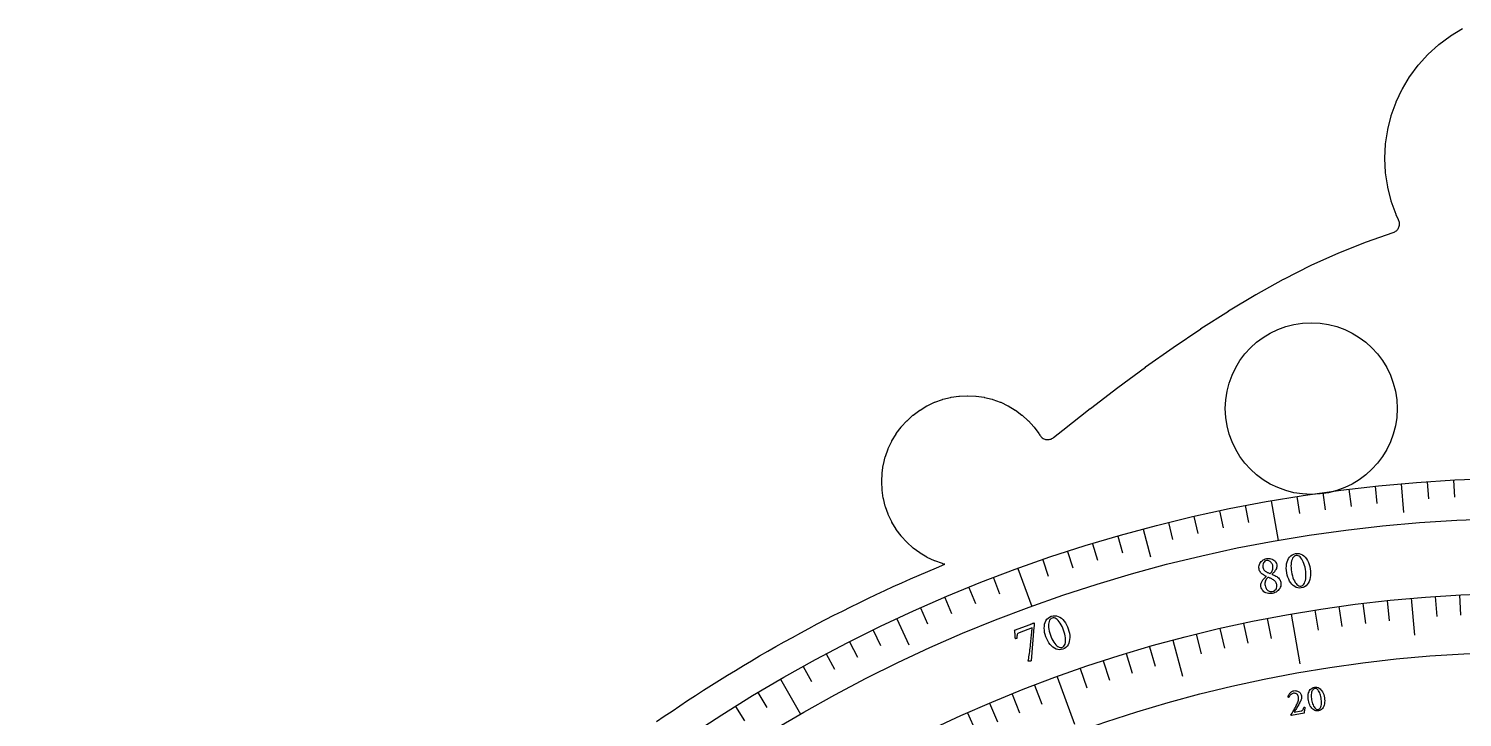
# Model space of a CAD drawing. Header units: millimetres. Extents: x -50 to 50, y -50 to 64.
# Drawn here: x -49 to -2.28, y 41.2 to 63.66 of the extents above; entities that cross this region are included whole.
import ezdxf

# ---------------------------------------------------------------- set-up
doc = ezdxf.new("R2010")
doc.units = ezdxf.units.MM
for name, color, linetype in [('CUT_INNER', 6, 'Continuous'), ('CUT_OUTER', 1, 'Continuous'), ('ENGRAVE', 7, 'Continuous'), ('ENGRAVE_FINE', 8, 'Continuous'), ('TEXT', 5, 'Continuous')]:
    doc.layers.add(name, color=color, linetype=linetype)

msp = doc.modelspace()

# ---------------------------------------------------------------- linework, layer by layer
at = {"layer": 'CUT_INNER'}
msp.add_circle((-7.2, 51.2658), 2.8, dxfattribs=at)
at = {"layer": 'CUT_OUTER'}
msp.add_lwpolyline([(-28.539, 41.0551), (-28.2866, 41.2295), (-28.0331, 41.4023), (-27.7785, 41.5735), (-27.5229, 41.7431), (-27.2662, 41.9112), (-27.0086, 42.0777), (-26.7499, 42.2427), (-26.4902, 42.406), (-26.2295, 42.5678), (-25.9678, 42.7279), (-25.7051, 42.8864), (-25.4415, 43.0433), (-25.1769, 43.1986), (-24.9114, 43.3523), (-24.6449, 43.5043), (-24.3775, 43.6547), (-24.1092, 43.8035), (-23.84, 43.9506), (-23.5698, 44.0961), (-23.2988, 44.2399), (-23.0269, 44.382), (-22.7542, 44.5224), (-22.4806, 44.6612), (-22.2061, 44.7983), (-21.9308, 44.9337), (-21.6547, 45.0674), (-21.3778, 45.1995), (-21.1, 45.3298), (-20.8215, 45.4584), (-20.5422, 45.5853), (-20.2621, 45.7105), (-19.9812, 45.834), (-19.6996, 45.9557), (-19.4173, 46.0757), (-19.1452, 46.1894), (-19.2057, 46.2045), (-19.2197, 46.2088), (-19.4646, 46.2964), (-19.4782, 46.302), (-19.7133, 46.4132), (-19.7262, 46.4202), (-19.9493, 46.5539), (-19.9615, 46.562), (-20.1704, 46.7169), (-20.1818, 46.7263), (-20.3744, 46.9009), (-20.3848, 46.9113), (-20.5595, 47.104), (-20.5688, 47.1154), (-20.7237, 47.3242), (-20.7319, 47.3365), (-20.8656, 47.5595), (-20.8725, 47.5725), (-20.9837, 47.8076), (-20.9893, 47.8212), (-21.077, 48.066), (-21.0812, 48.0801), (-21.1444, 48.3324), (-21.1473, 48.3468), (-21.1854, 48.604), (-21.1869, 48.6187), (-21.1996, 48.8784), (-21.1996, 48.8931), (-21.1869, 49.1528), (-21.1854, 49.1675), (-21.1473, 49.4247), (-21.1444, 49.4392), (-21.0812, 49.6914), (-21.077, 49.7055), (-20.9893, 49.9503), (-20.9837, 49.9639), (-20.8725, 50.199), (-20.8656, 50.212), (-20.7319, 50.435), (-20.7237, 50.4473), (-20.5688, 50.6561), (-20.5595, 50.6675), (-20.3848, 50.8602), (-20.3744, 50.8706), (-20.1818, 51.0452), (-20.1704, 51.0546), (-19.9615, 51.2095), (-19.9493, 51.2177), (-19.7262, 51.3514), (-19.7133, 51.3583), (-19.4782, 51.4695), (-19.4646, 51.4751), (-19.2197, 51.5627), (-19.2057, 51.567), (-18.9534, 51.6302), (-18.939, 51.633), (-18.6817, 51.6712), (-18.6671, 51.6726), (-18.4074, 51.6854), (-18.3926, 51.6854), (-18.1329, 51.6726), (-18.1183, 51.6712), (-17.861, 51.633), (-17.8466, 51.6302), (-17.5943, 51.567), (-17.5803, 51.5627), (-17.3354, 51.4751), (-17.3218, 51.4695), (-17.0867, 51.3583), (-17.0738, 51.3514), (-16.8507, 51.2177), (-16.8385, 51.2095), (-16.6296, 51.0546), (-16.6182, 51.0452), (-16.4256, 50.8706), (-16.4152, 50.8602), (-16.2405, 50.6675), (-16.2312, 50.6561), (-16.0763, 50.4473), (-16.0681, 50.435), (-16.0457, 50.3977), (-16.029, 50.3727), (-16.0098, 50.3495), (-15.9884, 50.3283), (-15.965, 50.3094), (-15.9398, 50.293), (-15.9131, 50.2791), (-15.8852, 50.268), (-15.8563, 50.2597), (-15.8267, 50.2544), (-15.7967, 50.252), (-15.7666, 50.2527), (-15.7367, 50.2564), (-15.7074, 50.2631), (-15.6789, 50.2726), (-15.6514, 50.285), (-15.6254, 50.3001), (-15.601, 50.3177), (-15.3011, 50.5576), (-14.4007, 51.2645), (-14.3993, 51.2656), (-13.5009, 51.9531), (-13.4991, 51.9545), (-12.6011, 52.6197), (-12.5988, 52.6214), (-11.7014, 53.2601), (-11.6986, 53.2621), (-10.8016, 53.8704), (-10.7983, 53.8726), (-9.9019, 54.4469), (-9.8981, 54.4493), (-9.0022, 54.9859), (-8.9978, 54.9884), (-8.1025, 55.4842), (-8.0975, 55.4868), (-7.2028, 55.9386), (-7.1971, 55.9414), (-6.3032, 56.3465), (-6.2968, 56.3492), (-5.4035, 56.7053), (-5.3964, 56.7079), (-4.5275, 57.0046), (-4.4999, 57.0156), (-4.4735, 57.0293), (-4.4486, 57.0455), (-4.4255, 57.064), (-4.4042, 57.0848), (-4.3852, 57.1076), (-4.3684, 57.1321), (-4.3542, 57.1582), (-4.3427, 57.1856), (-4.3339, 57.2139), (-4.3279, 57.243), (-4.3249, 57.2725), (-4.3248, 57.3022), (-4.3276, 57.3318), (-4.3333, 57.3609), (-4.3419, 57.3894), (-4.3532, 57.4168), (-4.4315, 57.5822), (-4.4371, 57.5958), (-4.5908, 58.0255), (-4.5951, 58.0395), (-4.706, 58.4822), (-4.7088, 58.4966), (-4.7758, 58.948), (-4.7772, 58.9626), (-4.7996, 59.4184), (-4.7996, 59.4331), (-4.7772, 59.8889), (-4.7758, 59.9035), (-4.7088, 60.3549), (-4.706, 60.3693), (-4.5951, 60.812), (-4.5908, 60.8261), (-4.4371, 61.2557), (-4.4315, 61.2693), (-4.2364, 61.6818), (-4.2294, 61.6948), (-3.9948, 62.0862), (-3.9867, 62.0984), (-3.7148, 62.4649), (-3.7055, 62.4763), (-3.3991, 62.8144), (-3.3887, 62.8248), (-3.0505, 63.1313), (-3.0392, 63.1406), (-2.6727, 63.4124), (-2.6604, 63.4206), (-2.269, 63.6552)], dxfattribs=at)
at = {"layer": 'ENGRAVE'}
for points in [[(-4.2706, 48.8135), (-4.1889, 47.8796)], [(-8.5088, 48.2556), (-8.2808, 46.963)], [(-12.6821, 47.3304), (-12.4395, 46.4248)], [(-16.759, 46.0449), (-16.3101, 44.8116)], [(-3.9438, 45.0778), (-3.8383, 43.8724)], [(-20.7083, 44.4091), (-20.3121, 43.5594)], [(-7.8576, 44.5626), (-7.5711, 42.9376)], [(-11.7116, 43.7081), (-11.3984, 42.5394)], [(-15.4764, 42.5211), (-14.9121, 40.9706)], [(-24.5, 42.4352), (-23.8437, 41.2986)]]:
    msp.add_lwpolyline(points, dxfattribs=at)
for radius in [49, 49, 47.6875, 45.25, 45.25, 43.325]:
    msp.add_circle((0, 0), radius, dxfattribs=at)
at = {"layer": 'ENGRAVE_FINE'}
for points in [[(-5.9716, 48.6348), (-5.903, 48.0765)], [(-5.1219, 48.7316), (-5.0631, 48.1722)], [(-3.4181, 48.8806), (-3.3788, 48.3195)], [(-2.5645, 48.9328), (-2.535, 48.3711)], [(-7.6653, 48.3967), (-7.5773, 47.8412)], [(-6.8195, 48.5231), (-6.7412, 47.9661)], [(-11.0226, 47.7441), (-10.8961, 47.1961)], [(-10.1877, 47.9292), (-10.0707, 47.379)], [(-9.3496, 48.0997), (-9.2423, 47.5476)], [(-11.8542, 47.5445), (-11.7181, 46.9987)], [(-14.3262, 46.8589), (-14.1618, 46.321)], [(-13.5062, 47.1018), (-13.3512, 46.5611)], [(-15.9528, 46.3304), (-15.7697, 45.7986)], [(-15.1418, 46.6018), (-14.968, 46.0668)], [(-18.3557, 45.432), (-18.145, 44.9105)], [(-17.56, 45.7454), (-17.3584, 45.2203)], [(-19.1458, 45.1047), (-18.926, 44.587)], [(-5.5146, 44.9127), (-5.4342, 44.2576)], [(-4.7299, 45.0021), (-4.6609, 44.3457)], [(-3.1565, 45.1398), (-3.1104, 44.4814)], [(-2.3682, 45.188), (-2.3337, 44.5289)], [(-19.9301, 44.7637), (-19.7013, 44.2499)], [(-8.6341, 44.4186), (-8.5082, 43.7708)], [(-7.0787, 44.6929), (-6.9754, 44.041)], [(-6.2976, 44.8096), (-6.2057, 44.1561)], [(-21.4802, 44.0409), (-21.2336, 43.5353)], [(-10.179, 44.0902), (-10.0306, 43.4472)], [(-9.408, 44.2612), (-9.2708, 43.6156)], [(-22.2455, 43.6593), (-21.9902, 43.1581)], [(-12.4726, 43.4971), (-12.2907, 42.8627)], [(-10.947, 43.9059), (-10.7873, 43.2655)], [(-23.0041, 43.2644), (-22.74, 42.7678)], [(-13.983, 43.0353), (-13.7791, 42.4076)], [(-13.2298, 43.2728), (-13.0369, 42.6416)], [(-23.7557, 42.8564), (-23.483, 42.3644)], [(-14.732, 42.7847), (-14.5171, 42.1607)], [(-16.2161, 42.2445), (-15.9796, 41.6284)], [(-25.2369, 42.0012), (-24.9472, 41.519)], [(-17.6806, 41.6528), (-17.4227, 41.0453)], [(-16.9509, 41.9551), (-16.7037, 41.3431)], [(-25.966, 41.5544), (-25.668, 41.0773)], [(-18.4048, 41.3379), (-18.1364, 40.735)]]:
    msp.add_lwpolyline(points, dxfattribs=at)
at = {"layer": 'TEXT'}
for points in [[(-8.6635, 46.3711), (-8.6242, 46.3765), (-8.586, 46.3777), (-8.5487, 46.3748), (-8.5125, 46.3678), (-8.4781, 46.3568), (-8.4464, 46.3418), (-8.4173, 46.3229), (-8.391, 46.3), (-8.3682, 46.2732), (-8.3498, 46.2423), (-8.3359, 46.2074), (-8.3263, 46.1685), (-8.3224, 46.1355), (-8.323, 46.104), (-8.328, 46.0739), (-8.3374, 46.0454), (-8.3501, 46.0183), (-8.3647, 45.9927), (-8.3813, 45.9685), (-8.3999, 45.9459), (-8.4193, 45.9246), (-8.4383, 45.9048), (-8.4571, 45.8865), (-8.4755, 45.8695), (-8.4798, 45.8667), (-8.4809, 45.8639), (-8.4788, 45.8613), (-8.4735, 45.8589), (-8.444, 45.8485), (-8.4141, 45.8358), (-8.384, 45.8209), (-8.3536, 45.8037), (-8.3241, 45.7846), (-8.2966, 45.7636), (-8.271, 45.7409), (-8.2476, 45.7165), (-8.2272, 45.6904), (-8.211, 45.6629), (-8.1991, 45.634), (-8.1914, 45.6036), (-8.1867, 45.5606), (-8.1881, 45.5189), (-8.1957, 45.4783), (-8.2093, 45.4389), (-8.2282, 45.4015), (-8.2514, 45.3672), (-8.2788, 45.3359), (-8.3105, 45.3075), (-8.3455, 45.283), (-8.3828, 45.2632), (-8.4225, 45.2481), (-8.4645, 45.2377), (-8.5103, 45.2314), (-8.5545, 45.2299), (-8.5969, 45.2334), (-8.6377, 45.2417), (-8.676, 45.2546), (-8.7109, 45.2718), (-8.7424, 45.2933), (-8.7706, 45.3192), (-8.7948, 45.3489), (-8.8144, 45.382), (-8.8294, 45.4185), (-8.8398, 45.4585), (-8.8436, 45.4865), (-8.8441, 45.5137), (-8.8412, 45.5403), (-8.8349, 45.5661), (-8.8261, 45.5911), (-8.8154, 45.615), (-8.8029, 45.6379), (-8.7885, 45.6597), (-8.7731, 45.6804), (-8.7572, 45.6998), (-8.741, 45.7178), (-8.7244, 45.7345), (-8.7084, 45.7499), (-8.6938, 45.7638), (-8.6806, 45.7763), (-8.6689, 45.7874), (-8.6667, 45.7904), (-8.6663, 45.7929), (-8.6676, 45.7949), (-8.6706, 45.7963), (-8.6911, 45.8046), (-8.7128, 45.8152), (-8.7357, 45.8279), (-8.7599, 45.8427), (-8.7841, 45.8597), (-8.807, 45.8785), (-8.8287, 45.8994), (-8.8492, 45.9221), (-8.8674, 45.9469), (-8.8822, 45.9737), (-8.8935, 46.0026), (-8.9014, 46.0335), (-8.9059, 46.0706), (-8.9052, 46.1073), (-8.8991, 46.1436), (-8.8877, 46.1797), (-8.8716, 46.2143), (-8.8517, 46.2466), (-8.828, 46.2764), (-8.8003, 46.3039), (-8.7696, 46.3279), (-8.7365, 46.347), (-8.7012, 46.3615), (-8.6635, 46.3711)], [(-8.6612, 46.309), (-8.6909, 46.2998), (-8.7169, 46.2839), (-8.7392, 46.2613), (-8.7578, 46.232), (-8.7714, 46.1987), (-8.779, 46.1637), (-8.7806, 46.127), (-8.7762, 46.0888), (-8.7682, 46.0576), (-8.7568, 46.0297), (-8.742, 46.0051), (-8.7237, 45.9838), (-8.7032, 45.9654), (-8.6817, 45.9493), (-8.6591, 45.9356), (-8.6355, 45.9242), (-8.6122, 45.9145), (-8.5904, 45.9056), (-8.5701, 45.8975), (-8.5514, 45.8903), (-8.5493, 45.8899), (-8.5467, 45.8898), (-8.5438, 45.89), (-8.5404, 45.8905), (-8.5396, 45.8907), (-8.5391, 45.8908), (-8.5387, 45.8909), (-8.5386, 45.8909), (-8.5361, 45.8915), (-8.5338, 45.8922), (-8.5318, 45.8932), (-8.53, 45.8943), (-8.508, 45.9179), (-8.4891, 45.9432), (-8.4733, 45.9703), (-8.4605, 45.999), (-8.4515, 46.0294), (-8.4469, 46.0612), (-8.4468, 46.0945), (-8.451, 46.1293), (-8.457, 46.1546), (-8.4655, 46.179), (-8.4765, 46.2025), (-8.49, 46.225), (-8.5056, 46.2459), (-8.5231, 46.2644), (-8.5423, 46.2805), (-8.5633, 46.2942), (-8.5858, 46.3045), (-8.6097, 46.3104), (-8.6348, 46.3119), (-8.6612, 46.309)], [(-7.7092, 46.5356), (-7.6483, 46.5407), (-7.5907, 46.5354), (-7.5365, 46.5196), (-7.4856, 46.4934), (-7.4385, 46.4584), (-7.3957, 46.4161), (-7.3572, 46.3666), (-7.3229, 46.3099), (-7.2932, 46.2477), (-7.2687, 46.1815), (-7.2492, 46.1115), (-7.2348, 46.0376), (-7.2259, 45.9628), (-7.2231, 45.8902), (-7.2262, 45.8197), (-7.2354, 45.7513), (-7.2506, 45.6867), (-7.2717, 45.6276), (-7.2987, 45.5739), (-7.3316, 45.5256), (-7.3705, 45.4845), (-7.4154, 45.4523), (-7.4664, 45.429), (-7.5235, 45.4146), (-7.5807, 45.4101), (-7.6355, 45.4158), (-7.688, 45.4319), (-7.7383, 45.4582), (-7.7854, 45.4932), (-7.8288, 45.5353), (-7.8682, 45.5844), (-7.9038, 45.6406), (-7.935, 45.7023), (-7.961, 45.7679), (-7.9819, 45.8376), (-7.9977, 45.9112), (-8.0078, 45.9858), (-8.0118, 46.0584), (-8.0096, 46.129), (-8.0012, 46.1976), (-7.9866, 46.2624), (-7.9656, 46.3217), (-7.9382, 46.3756), (-7.9045, 46.424), (-7.8647, 46.4653), (-7.8188, 46.4976), (-7.767, 46.5211), (-7.7092, 46.5356)], [(-7.6895, 46.4729), (-7.7246, 46.4628), (-7.7557, 46.4448), (-7.7828, 46.4188), (-7.8059, 46.3848), (-7.8249, 46.3444), (-7.8398, 46.2987), (-7.8508, 46.2479), (-7.8576, 46.192), (-7.8604, 46.1322), (-7.859, 46.0699), (-7.8535, 46.0051), (-7.8438, 45.9378), (-7.8307, 45.8718), (-7.8146, 45.8092), (-7.7953, 45.75), (-7.773, 45.6942), (-7.7483, 45.6431), (-7.7221, 45.5982), (-7.6944, 45.5593), (-7.6651, 45.5265), (-7.6348, 45.5011), (-7.604, 45.4845), (-7.5729, 45.4767), (-7.5412, 45.4776), (-7.5046, 45.4881), (-7.4728, 45.5067), (-7.4456, 45.5335), (-7.4232, 45.5684), (-7.4052, 45.61), (-7.3913, 45.6568), (-7.3815, 45.709), (-7.3759, 45.7664), (-7.3741, 45.8274), (-7.3759, 45.8903), (-7.3813, 45.9552), (-7.3904, 46.022), (-7.4029, 46.0887), (-7.4183, 46.1513), (-7.4367, 46.21), (-7.458, 46.2646), (-7.4817, 46.3141), (-7.5073, 46.3577), (-7.5347, 46.3952), (-7.5639, 46.4267), (-7.5944, 46.451), (-7.6255, 46.4668), (-7.6572, 46.4741), (-7.6895, 46.4729)], [(-8.4726, 45.3005), (-8.433, 45.3113), (-8.3989, 45.328), (-8.3704, 45.3505), (-8.3473, 45.3788), (-8.3306, 45.4116), (-8.3209, 45.4475), (-8.3182, 45.4864), (-8.3226, 45.5284), (-8.3293, 45.5544), (-8.3396, 45.5788), (-8.3536, 45.6018), (-8.3712, 45.6233), (-8.3912, 45.6433), (-8.4123, 45.6617), (-8.4344, 45.6785), (-8.4577, 45.6937), (-8.4811, 45.7073), (-8.5035, 45.7194), (-8.5249, 45.73), (-8.5454, 45.7389), (-8.5635, 45.7464), (-8.5778, 45.7522), (-8.5884, 45.7564), (-8.5952, 45.759), (-8.5989, 45.7599), (-8.602, 45.7605), (-8.6046, 45.7607), (-8.6066, 45.7605), (-8.609, 45.76), (-8.611, 45.7593), (-8.6124, 45.7584), (-8.6134, 45.7574), (-8.6423, 45.7282), (-8.6661, 45.6983), (-8.6848, 45.6677), (-8.6984, 45.6365), (-8.707, 45.6037), (-8.7109, 45.5684), (-8.71, 45.5305), (-8.7044, 45.4901), (-8.6961, 45.4562), (-8.6847, 45.4256), (-8.6703, 45.3982), (-8.6529, 45.374), (-8.6333, 45.353), (-8.6124, 45.3355), (-8.5902, 45.3212), (-8.5667, 45.3103), (-8.5427, 45.3028), (-8.519, 45.2986), (-8.4957, 45.2979), (-8.4726, 45.3005)], [(-15.6729, 44.4899), (-15.6138, 44.5056), (-15.5562, 44.5103), (-15.5, 44.5042), (-15.4454, 44.4872), (-15.3929, 44.4609), (-15.3434, 44.4267), (-15.2969, 44.3846), (-15.2532, 44.3348), (-15.2133, 44.2786), (-15.1776, 44.2177), (-15.1463, 44.1522), (-15.1192, 44.0819), (-15.0975, 44.0098), (-15.0821, 43.9387), (-15.073, 43.8688), (-15.0701, 43.7998), (-15.0739, 43.7336), (-15.0843, 43.6717), (-15.1016, 43.6141), (-15.1256, 43.5608), (-15.1568, 43.5136), (-15.1955, 43.4741), (-15.2416, 43.4423), (-15.2954, 43.4182), (-15.3509, 43.4038), (-15.4059, 43.4), (-15.4604, 43.4067), (-15.5145, 43.4239), (-15.567, 43.4502), (-15.6169, 43.4841), (-15.6643, 43.5256), (-15.7092, 43.5747), (-15.7506, 43.6301), (-15.7876, 43.6902), (-15.8203, 43.7552), (-15.8486, 43.8249), (-15.8715, 43.8967), (-15.888, 43.9675), (-15.8981, 44.0374), (-15.9018, 44.1063), (-15.8986, 44.1727), (-15.8883, 44.2348), (-15.8707, 44.2926), (-15.8459, 44.3461), (-15.8138, 44.3937), (-15.7742, 44.4335), (-15.7273, 44.4656), (-15.6729, 44.4899)], [(-15.6426, 44.4316), (-15.6755, 44.4156), (-15.703, 44.3924), (-15.7251, 44.3621), (-15.7419, 44.3247), (-15.7536, 44.2815), (-15.7604, 44.234), (-15.7624, 44.182), (-15.7594, 44.1257), (-15.7517, 44.0664), (-15.7396, 44.0053), (-15.7229, 43.9424), (-15.7017, 43.8778), (-15.6773, 43.8151), (-15.6505, 43.7563), (-15.6213, 43.7013), (-15.5896, 43.6502), (-15.5564, 43.6042), (-15.5228, 43.5645), (-15.4888, 43.531), (-15.4542, 43.5038), (-15.42, 43.4841), (-15.3868, 43.4731), (-15.3548, 43.4708), (-15.3237, 43.4772), (-15.2895, 43.4939), (-15.2614, 43.5178), (-15.2393, 43.5488), (-15.2233, 43.5871), (-15.2128, 43.6312), (-15.2072, 43.6797), (-15.2066, 43.7328), (-15.211, 43.7903), (-15.2199, 43.8507), (-15.2326, 43.9124), (-15.2492, 43.9753), (-15.2698, 44.0395), (-15.2936, 44.103), (-15.3197, 44.162), (-15.348, 44.2166), (-15.3784, 44.2666), (-15.4104, 44.3113), (-15.4432, 44.3498), (-15.4767, 44.382), (-15.5109, 44.4079), (-15.5452, 44.4265), (-15.5785, 44.4367), (-15.611, 44.4384), (-15.6426, 44.4316)], [(-16.3592, 44.2268), (-16.3425, 44.2331), (-16.3254, 44.24), (-16.3077, 44.2474), (-16.2894, 44.2554), (-16.2728, 44.2628), (-16.26, 44.2684), (-16.2509, 44.2723), (-16.2456, 44.2744), (-16.2407, 44.2751), (-16.2364, 44.2734), (-16.2327, 44.2694), (-16.2296, 44.2629), (-16.2272, 44.2533), (-16.2261, 44.2414), (-16.2264, 44.2272), (-16.228, 44.2106), (-16.2303, 44.1926), (-16.2326, 44.174), (-16.235, 44.1548), (-16.2373, 44.135), (-16.3266, 43.043), (-16.3287, 43.0397), (-16.3319, 43.0366), (-16.3361, 43.0339), (-16.3415, 43.0316), (-16.3514, 43.0284), (-16.3629, 43.0261), (-16.3758, 43.0245), (-16.3902, 43.0236), (-16.4038, 43.024), (-16.4141, 43.0259), (-16.4212, 43.0294), (-16.4251, 43.0345), (-16.4165, 43.0765), (-16.4081, 43.1222), (-16.3999, 43.1717), (-16.3918, 43.225), (-16.3839, 43.2809), (-16.3761, 43.3381), (-16.3684, 43.3968), (-16.3608, 43.4569), (-16.3534, 43.5173), (-16.3465, 43.5771), (-16.3399, 43.6362), (-16.3338, 43.6946), (-16.3281, 43.7514), (-16.3228, 43.8055), (-16.3178, 43.8569), (-16.3133, 43.9057), (-16.3092, 43.9507), (-16.3055, 43.9909), (-16.3022, 44.0265), (-16.2994, 44.0573), (-16.2971, 44.0821), (-16.2954, 44.0999), (-16.2944, 44.1106), (-16.2941, 44.1141), (-16.7194, 43.9546), (-16.742, 43.9439), (-16.7602, 43.9304), (-16.7739, 43.9143), (-16.7831, 43.8956), (-16.7889, 43.8734), (-16.7921, 43.8472), (-16.7927, 43.8168), (-16.7907, 43.7824), (-16.7909, 43.7772), (-16.7938, 43.7725), (-16.7992, 43.7682), (-16.8073, 43.7644), (-16.8103, 43.7635), (-16.8142, 43.7627), (-16.8191, 43.7621), (-16.8248, 43.7616), (-16.8306, 43.7613), (-16.8357, 43.7613), (-16.84, 43.7615), (-16.8436, 43.7621), (-16.8457, 43.8002), (-16.8482, 43.8384), (-16.8512, 43.8769), (-16.8546, 43.9156), (-16.8581, 43.9521), (-16.8615, 43.9843), (-16.8648, 44.012), (-16.868, 44.0352)], [(-7.4031, 41.5205), (-7.4065, 41.5042), (-7.41, 41.4869), (-7.4134, 41.4686), (-7.4168, 41.4493), (-7.4201, 41.4298), (-7.4231, 41.4111), (-7.426, 41.3931), (-7.4288, 41.3759), (-7.4312, 41.3604), (-7.4331, 41.3476), (-7.4346, 41.3377), (-7.4357, 41.3305), (-7.8462, 41.2545), (-7.8483, 41.2556), (-7.8506, 41.257), (-7.853, 41.2588), (-7.8556, 41.2609), (-7.8579, 41.2632), (-7.8597, 41.2654), (-7.8609, 41.2674), (-7.8616, 41.2693), (-7.8419, 41.3024), (-7.822, 41.3362), (-7.8019, 41.3706), (-7.7816, 41.4057), (-7.7614, 41.441), (-7.7418, 41.4761), (-7.7227, 41.5108), (-7.7041, 41.5453), (-7.6866, 41.5788), (-7.6704, 41.6109), (-7.6557, 41.6414), (-7.6424, 41.6703), (-7.6304, 41.6994), (-7.6214, 41.7262), (-7.6154, 41.7508), (-7.6124, 41.773), (-7.6115, 41.7942), (-7.612, 41.8157), (-7.614, 41.8374), (-7.6173, 41.8592), (-7.6249, 41.8881), (-7.6369, 41.9137), (-7.6531, 41.936), (-7.6736, 41.955), (-7.697, 41.9695), (-7.722, 41.9783), (-7.7487, 41.9815), (-7.7769, 41.9789), (-7.7999, 41.9733), (-7.821, 41.9654), (-7.84, 41.9551), (-7.8569, 41.9425), (-7.872, 41.9287), (-7.8852, 41.9148), (-7.8967, 41.9007), (-7.9064, 41.8865), (-7.9144, 41.8731), (-7.9208, 41.8616), (-7.9257, 41.852), (-7.929, 41.8443), (-7.9328, 41.8441), (-7.9369, 41.8448), (-7.9413, 41.8466), (-7.9459, 41.8493), (-7.9501, 41.8523), (-7.9532, 41.855), (-7.9552, 41.8574), (-7.9561, 41.8594), (-7.9547, 41.8663), (-7.952, 41.8755), (-7.9481, 41.8869), (-7.9429, 41.9004), (-7.9362, 41.9154), (-7.9281, 41.931), (-7.9183, 41.9473), (-7.907, 41.9641), (-7.8942, 41.9808), (-7.88, 41.9966), (-7.8645, 42.0116), (-7.8476, 42.0258), (-7.8292, 42.0383), (-7.8091, 42.0486), (-7.7875, 42.0565), (-7.7641, 42.0621), (-7.7354, 42.0656), (-7.7073, 42.0651), (-7.6799, 42.0609), (-7.6531, 42.0528), (-7.6278, 42.0415), (-7.6045, 42.0277), (-7.5834, 42.0114), (-7.5643, 41.9925), (-7.548, 41.9717), (-7.5351, 41.9495), (-7.5255, 41.9259), (-7.5192, 41.9009), (-7.5158, 41.8754), (-7.5149, 41.8503), (-7.5164, 41.8255), (-7.5203, 41.801), (-7.5264, 41.777), (-7.5343, 41.7534), (-7.544, 41.7303), (-7.5555, 41.7076), (-7.5722, 41.6777), (-7.5898, 41.6466), (-7.6084, 41.6146), (-7.628, 41.5814), (-7.6478, 41.5483), (-7.667, 41.5162), (-7.6857, 41.4851), (-7.7038, 41.455), (-7.7207, 41.427), (-7.7358, 41.4018), (-7.7491, 41.3797), (-7.7605, 41.3604), (-7.5244, 41.404), (-7.5078, 41.4085), (-7.4933, 41.4155), (-7.4809, 41.425), (-7.4706, 41.4371), (-7.4618, 41.4519), (-7.4539, 41.4696), (-7.447, 41.4902), (-7.4409, 41.5137), (-7.4397, 41.5173), (-7.4373, 41.5201), (-7.4337, 41.5221), (-7.4288, 41.5235), (-7.4266, 41.5237), (-7.4238, 41.5237), (-7.4203, 41.5236), (-7.4161, 41.5232), (-7.412, 41.5227), (-7.4084, 41.5221), (-7.4054, 41.5213), (-7.4031, 41.5205)], [(-7.0974, 42.1785), (-7.0557, 42.1821), (-7.0163, 42.1785), (-6.9791, 42.1678), (-6.9442, 42.1499), (-6.9118, 42.1259), (-6.8824, 42.0969), (-6.8558, 42.063), (-6.8321, 42.0241), (-6.8115, 41.9814), (-6.7945, 41.936), (-6.7809, 41.8879), (-6.7707, 41.8372), (-6.7644, 41.7858), (-6.7622, 41.7358), (-6.7642, 41.6874), (-6.7703, 41.6403), (-6.7805, 41.5959), (-6.7949, 41.5551), (-6.8133, 41.5181), (-6.8359, 41.4849), (-6.8625, 41.4565), (-6.8934, 41.4343), (-6.9285, 41.4181), (-6.9678, 41.4081), (-7.0072, 41.4049), (-7.0449, 41.4088), (-7.0811, 41.4197), (-7.1157, 41.4378), (-7.1482, 41.4618), (-7.1781, 41.4907), (-7.2052, 41.5244), (-7.2298, 41.563), (-7.2512, 41.6054), (-7.2691, 41.6505), (-7.2835, 41.6984), (-7.2944, 41.749), (-7.3014, 41.8003), (-7.3042, 41.8502), (-7.3027, 41.8988), (-7.297, 41.9459), (-7.287, 41.9904), (-7.2727, 42.0312), (-7.254, 42.0683), (-7.231, 42.1016), (-7.2037, 42.13), (-7.1724, 42.1522), (-7.1369, 42.1684), (-7.0974, 42.1785)], [(-7.0838, 42.1354), (-7.1078, 42.1284), (-7.1291, 42.116), (-7.1476, 42.0981), (-7.1633, 42.0747), (-7.1763, 42.0469), (-7.1865, 42.0155), (-7.1939, 41.9806), (-7.1985, 41.9421), (-7.2004, 41.901), (-7.1993, 41.8582), (-7.1955, 41.8136), (-7.1888, 41.7674), (-7.1797, 41.722), (-7.1685, 41.679), (-7.1552, 41.6383), (-7.1398, 41.6), (-7.1228, 41.5649), (-7.1047, 41.534), (-7.0856, 41.5073), (-7.0654, 41.4848), (-7.0445, 41.4674), (-7.0234, 41.4561), (-7.0019, 41.4507), (-6.9801, 41.4514), (-6.9549, 41.4587), (-6.933, 41.4716), (-6.9144, 41.49), (-6.899, 41.5141), (-6.8867, 41.5427), (-6.8772, 41.575), (-6.8706, 41.6108), (-6.8669, 41.6503), (-6.8658, 41.6923), (-6.8672, 41.7355), (-6.8711, 41.7801), (-6.8775, 41.826), (-6.8863, 41.8718), (-6.8971, 41.9148), (-6.9098, 41.9551), (-6.9246, 41.9926), (-6.941, 42.0266), (-6.9587, 42.0565), (-6.9775, 42.0823), (-6.9977, 42.1039), (-7.0186, 42.1205), (-7.0399, 42.1313), (-7.0617, 42.1363), (-7.0838, 42.1354)]]:
    msp.add_lwpolyline(points, close=True, dxfattribs=at)

doc.saveas('drawing.dxf')
